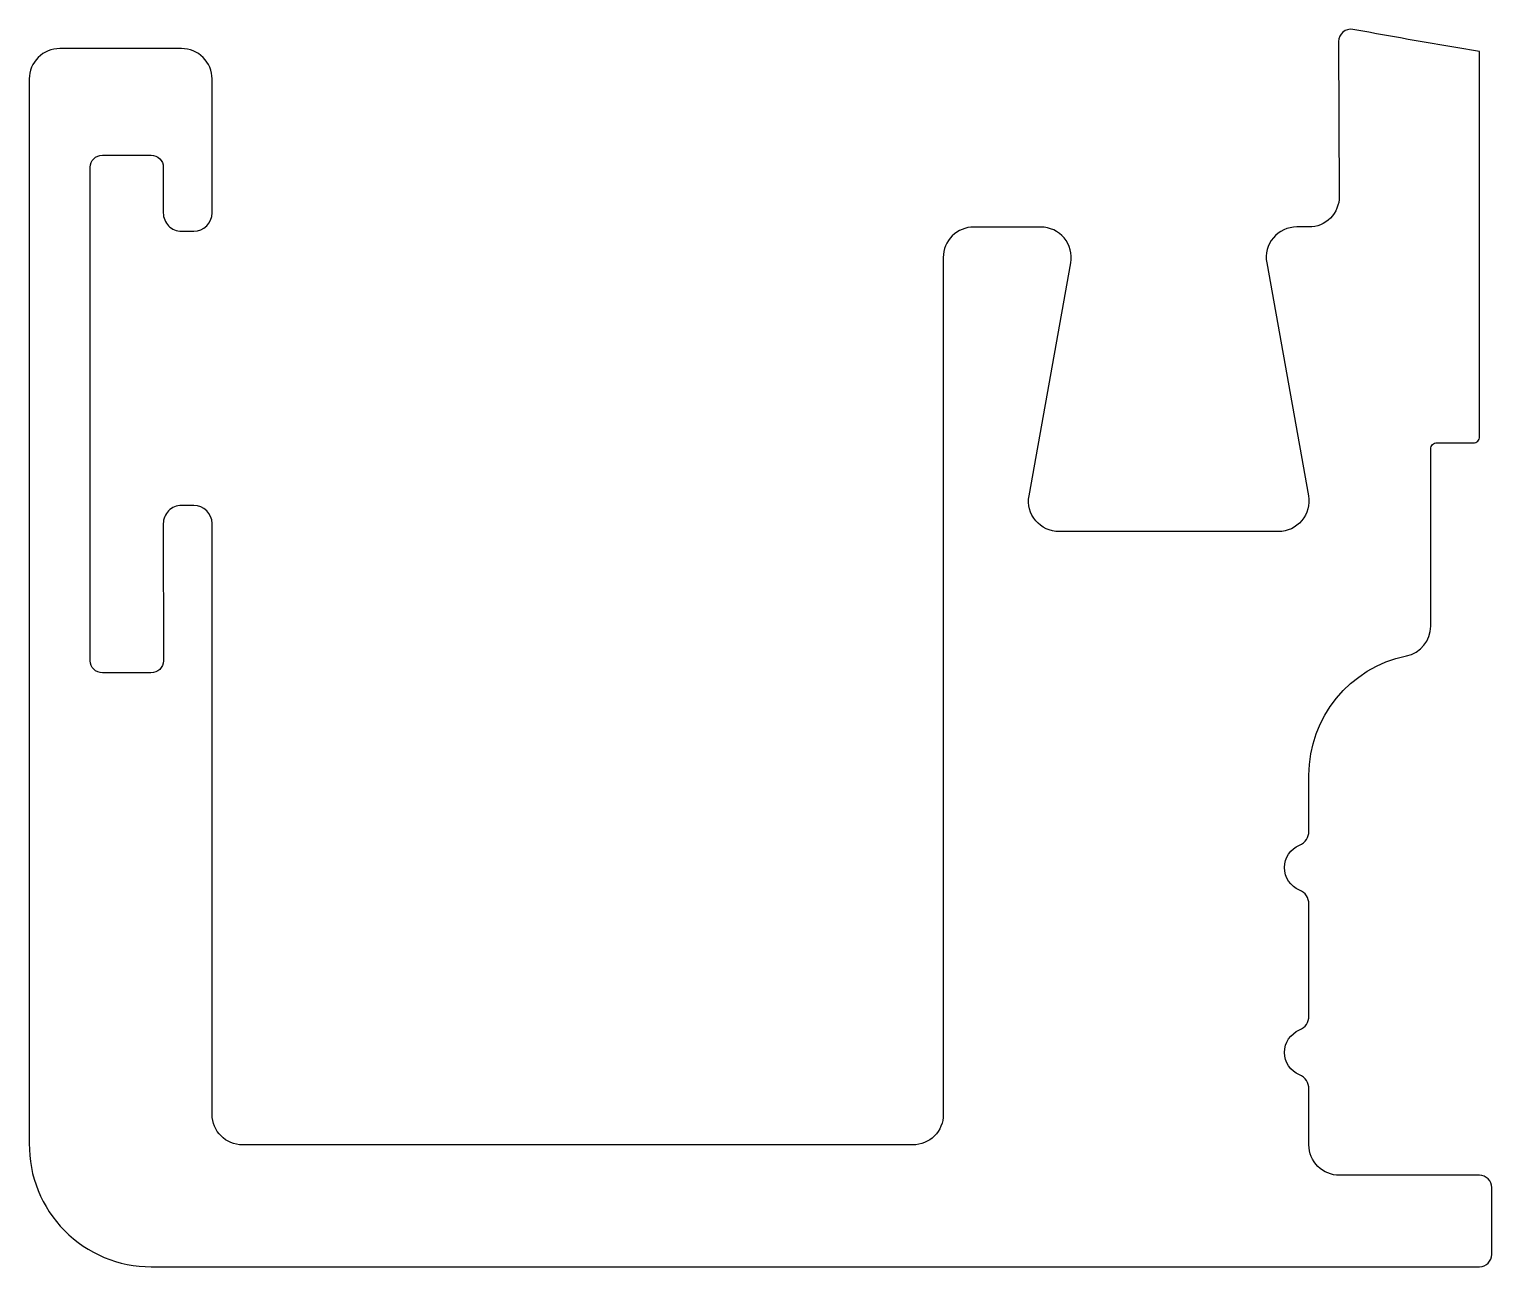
# Model space of a CAD drawing. Extents: x 517.1 to 541.1, y 458 to 478.3.
import ezdxf

# ---------------------------------------------------------------- set-up
doc = ezdxf.new("R2010")
doc.units = 0
doc.layers.get('0').update_dxf_attribs({"linetype": 'CONTINUOUS'})

msp = doc.modelspace()

# ---------------------------------------------------------------- linework, layer by layer
msp.add_lwpolyline([(538.104, 459.954), (538.104, 460.871, 0.30277), (537.95, 461.102, -0.666667), (537.95, 461.84, 0.302779), (538.104, 462.071), (538.104, 463.905, 0.302768), (537.95, 464.136, -0.666659), (537.95, 464.875, 0.302776), (538.104, 465.105), (538.104, 466.023, -0.356394), (539.704, 467.982, 0.356394), (540.104, 468.472), (540.104, 471.38, -0.414214), (540.204, 471.48), (540.804, 471.48, 0.414214), (540.904, 471.58), (540.904, 477.902, -0.00314), (538.825, 478.266, 0.46953), (538.59, 478.069), (538.602, 475.525, -0.415694), (538.102, 475.023), (537.904, 475.023, 0.467088), (537.411, 474.434), (538.096, 470.611, -0.467088), (537.604, 470.023), (534.004, 470.022, -0.467088), (533.511, 470.61), (534.196, 474.434, 0.467088), (533.704, 475.022), (532.604, 475.022, 0.414216), (532.104, 474.522), (532.104, 473.353), (532.104, 466.653), (532.104, 460.453, -0.414214), (531.604, 459.953), (520.604, 459.953, -0.414211), (520.104, 460.453), (520.103, 470.153, 0.414198), (519.803, 470.453), (519.603, 470.453, 0.414223), (519.303, 470.153), (519.304, 467.903, -0.417486), (519.101, 467.703), (518.304, 467.703, -0.414214), (518.104, 467.903), (518.103, 476.003, -0.414214), (518.303, 476.203), (519.103, 476.203, -0.414215), (519.303, 476.003), (519.303, 475.253, 0.414216), (519.603, 474.953), (519.803, 474.953, 0.414213), (520.103, 475.253), (520.103, 477.453, 0.414214), (519.603, 477.953), (517.603, 477.953, 0.414216), (517.103, 477.453), (517.104, 459.977, 0.417752), (519.104, 457.952), (540.904, 457.954, 0.414196), (541.104, 458.154), (541.104, 459.254, 0.414214), (540.904, 459.454), (538.604, 459.454, -0.414214), (538.104, 459.954)], format="xyb")

doc.saveas('drawing.dxf')
